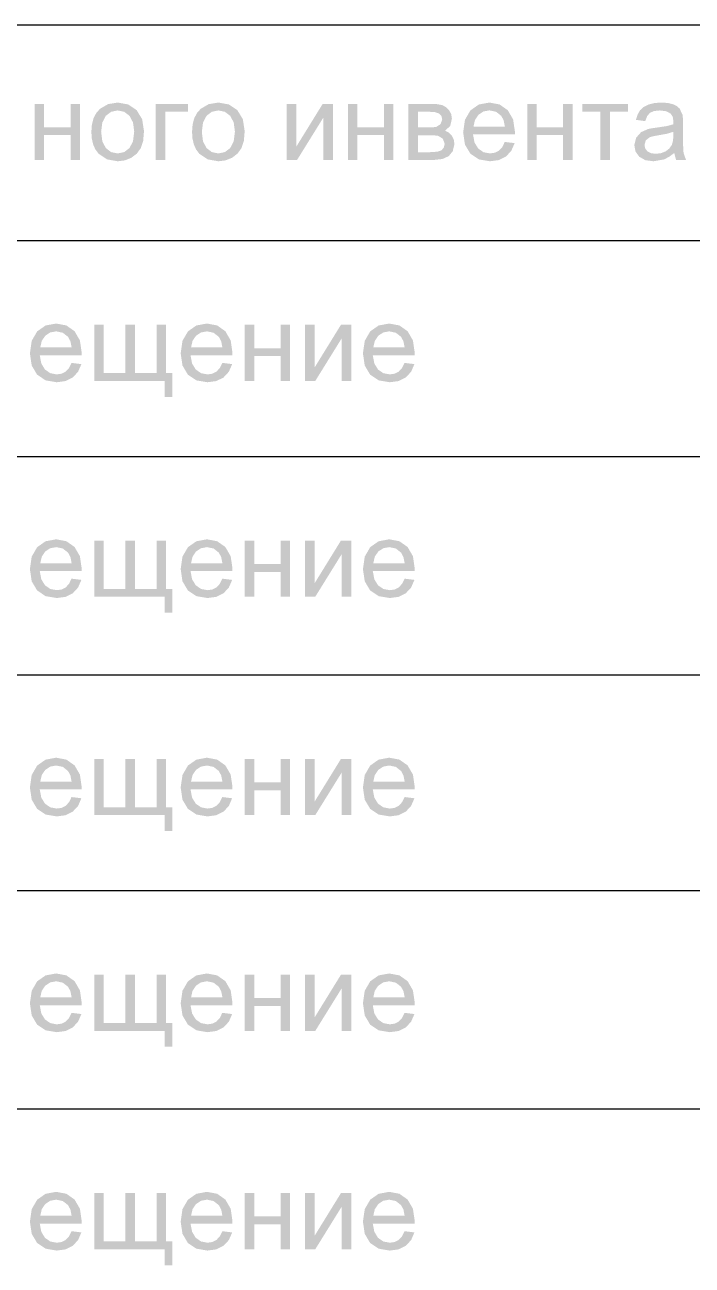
# Model space of a CAD drawing. Header units: millimetres. Extents: x 0 to 420, y 0 to 297.
# Drawn here: x 35.76 to 46.62, y 106.46 to 126.66 of the extents above; entities that cross this region are included whole.
import ezdxf

# ---------------------------------------------------------------- set-up
doc = ezdxf.new("R2010")
doc.units = ezdxf.units.MM
doc.layers.get('0').update_dxf_attribs({"linetype": 'CONTINUOUS'})

msp = doc.modelspace()

# ---------------------------------------------------------------- hatches: boundary and pattern name
at = {"true_color": 0x0000fb}
for points in [[(35.91742, 125.374466), (36.072312, 125.374466), (36.072312, 124.994127), (36.501709, 124.994127), (36.501709, 125.374466), (36.657151, 125.374466), (36.657151, 124.46), (36.501709, 124.46), (36.501709, 124.865694), (36.072312, 124.865694), (36.072312, 124.46), (35.91742, 124.46)], [(37.889837, 125.374466), (38.415696, 125.374466), (38.415696, 125.246584), (38.044728, 125.246584), (38.044728, 124.46), (37.889837, 124.46)], [(40.023145, 125.374466), (40.178036, 125.374466), (40.178036, 124.677178), (40.607984, 125.374466), (40.775002, 125.374466), (40.775002, 124.46), (40.620111, 124.46), (40.620111, 125.153428), (40.190163, 124.46), (40.023145, 124.46)], [(41.019356, 125.374466), (41.174248, 125.374466), (41.174248, 124.994127), (41.603644, 124.994127), (41.603644, 125.374466), (41.759087, 125.374466), (41.759087, 124.46), (41.603644, 124.46), (41.603644, 124.865694), (41.174248, 124.865694), (41.174248, 124.46), (41.019356, 124.46)], [(43.937037, 125.374466), (44.091928, 125.374466), (44.091928, 124.994127), (44.521325, 124.994127), (44.521325, 125.374466), (44.676768, 125.374466), (44.676768, 124.46), (44.521325, 124.46), (44.521325, 124.865694), (44.091928, 124.865694), (44.091928, 124.46), (43.937037, 124.46)], [(44.834797, 125.374466), (45.578387, 125.374466), (45.578387, 125.246584), (45.283487, 125.246584), (45.283487, 124.46), (45.129698, 124.46), (45.129698, 125.246584), (44.834797, 125.246584)], [(36.887124, 121.776132), (37.042567, 121.776132), (37.042567, 120.988997), (37.395345, 120.988997), (37.395345, 121.776132), (37.550236, 121.776132), (37.550236, 120.988997), (37.904668, 120.988997), (37.904668, 121.776132), (38.058457, 121.776132), (38.058457, 120.988997), (38.160983, 120.988997), (38.160983, 120.602595), (38.03255, 120.602595), (38.03255, 120.861666), (36.887124, 120.861666)], [(39.338105, 121.776132), (39.492997, 121.776132), (39.492997, 121.395794), (39.922393, 121.395794), (39.922393, 121.776132), (40.077836, 121.776132), (40.077836, 120.861666), (39.922393, 120.861666), (39.922393, 121.267361), (39.492997, 121.267361), (39.492997, 120.861666), (39.338105, 120.861666)], [(40.31965, 121.776132), (40.474542, 121.776132), (40.474542, 121.078845), (40.90449, 121.776132), (41.071508, 121.776132), (41.071508, 120.861666), (40.916617, 120.861666), (40.916617, 121.555095), (40.486669, 120.861666), (40.31965, 120.861666)], [(36.887124, 118.262466), (37.042567, 118.262466), (37.042567, 117.47533), (37.395345, 117.47533), (37.395345, 118.262466), (37.550236, 118.262466), (37.550236, 117.47533), (37.904668, 117.47533), (37.904668, 118.262466), (38.058457, 118.262466), (38.058457, 117.47533), (38.160983, 117.47533), (38.160983, 117.088928), (38.03255, 117.088928), (38.03255, 117.348), (36.887124, 117.348)], [(39.338105, 118.262466), (39.492997, 118.262466), (39.492997, 117.882127), (39.922393, 117.882127), (39.922393, 118.262466), (40.077836, 118.262466), (40.077836, 117.348), (39.922393, 117.348), (39.922393, 117.753694), (39.492997, 117.753694), (39.492997, 117.348), (39.338105, 117.348)], [(40.31965, 118.262466), (40.474542, 118.262466), (40.474542, 117.565178), (40.90449, 118.262466), (41.071508, 118.262466), (41.071508, 117.348), (40.916617, 117.348), (40.916617, 118.041428), (40.486669, 117.348), (40.31965, 117.348)], [(36.887124, 114.706466), (37.042567, 114.706466), (37.042567, 113.91933), (37.395345, 113.91933), (37.395345, 114.706466), (37.550236, 114.706466), (37.550236, 113.91933), (37.904668, 113.91933), (37.904668, 114.706466), (38.058457, 114.706466), (38.058457, 113.91933), (38.160983, 113.91933), (38.160983, 113.532928), (38.03255, 113.532928), (38.03255, 113.792), (36.887124, 113.792)], [(39.338105, 114.706466), (39.492997, 114.706466), (39.492997, 114.326127), (39.922393, 114.326127), (39.922393, 114.706466), (40.077836, 114.706466), (40.077836, 113.792), (39.922393, 113.792), (39.922393, 114.197694), (39.492997, 114.197694), (39.492997, 113.792), (39.338105, 113.792)], [(40.31965, 114.706466), (40.474542, 114.706466), (40.474542, 114.009178), (40.90449, 114.706466), (41.071508, 114.706466), (41.071508, 113.792), (40.916617, 113.792), (40.916617, 114.485428), (40.486669, 113.792), (40.31965, 113.792)], [(36.887124, 111.192799), (37.042567, 111.192799), (37.042567, 110.405664), (37.395345, 110.405664), (37.395345, 111.192799), (37.550236, 111.192799), (37.550236, 110.405664), (37.904668, 110.405664), (37.904668, 111.192799), (38.058457, 111.192799), (38.058457, 110.405664), (38.160983, 110.405664), (38.160983, 110.019262), (38.03255, 110.019262), (38.03255, 110.278333), (36.887124, 110.278333)], [(39.338105, 111.192799), (39.492997, 111.192799), (39.492997, 110.81246), (39.922393, 110.81246), (39.922393, 111.192799), (40.077836, 111.192799), (40.077836, 110.278333), (39.922393, 110.278333), (39.922393, 110.684027), (39.492997, 110.684027), (39.492997, 110.278333), (39.338105, 110.278333)], [(40.31965, 111.192799), (40.474542, 111.192799), (40.474542, 110.495512), (40.90449, 111.192799), (41.071508, 111.192799), (41.071508, 110.278333), (40.916617, 110.278333), (40.916617, 110.971762), (40.486669, 110.278333), (40.31965, 110.278333)], [(36.887124, 107.636799), (37.042567, 107.636799), (37.042567, 106.849664), (37.395345, 106.849664), (37.395345, 107.636799), (37.550236, 107.636799), (37.550236, 106.849664), (37.904668, 106.849664), (37.904668, 107.636799), (38.058457, 107.636799), (38.058457, 106.849664), (38.160983, 106.849664), (38.160983, 106.463262), (38.03255, 106.463262), (38.03255, 106.722333), (36.887124, 106.722333)], [(39.338105, 107.636799), (39.492997, 107.636799), (39.492997, 107.256461), (39.922393, 107.256461), (39.922393, 107.636799), (40.077836, 107.636799), (40.077836, 106.722333), (39.922393, 106.722333), (39.922393, 107.128027), (39.492997, 107.128027), (39.492997, 106.722333), (39.338105, 106.722333)], [(40.31965, 107.636799), (40.474542, 107.636799), (40.474542, 106.939512), (40.90449, 107.636799), (41.071508, 107.636799), (41.071508, 106.722333), (40.916617, 106.722333), (40.916617, 107.415762), (40.486669, 106.722333), (40.31965, 106.722333)]]:
    msp.add_hatch(color=0, dxfattribs=at).paths.add_polyline_path(points, flags=0)
h = msp.add_hatch(color=0, dxfattribs=at)
h.paths.add_polyline_path([(36.841088, 124.917508), (36.84989, 125.036252), (36.876366, 125.138614), (36.920618, 125.224544), (36.982751, 125.293988), (37.11332, 125.369918), (37.269934, 125.395412), (37.441431, 125.364406), (37.578614, 125.271388), (37.668187, 125.124145), (37.698228, 124.930186), (37.684999, 124.772263), (37.645311, 124.652374), (37.58013, 124.562663), (37.490971, 124.495277), (37.385207, 124.453109), (37.269934, 124.439053), (37.09637, 124.469715), (36.9596, 124.561974), (36.907596, 124.630394), (36.870578, 124.712456), (36.848444, 124.808161)], flags=0)
h.paths.add_polyline_path([(37.000389, 124.917508), (37.019475, 124.76365), (37.077008, 124.654027), (37.163342, 124.58857), (37.269934, 124.566935), (37.375836, 124.588846), (37.462308, 124.654578), (37.519634, 124.765373), (37.538927, 124.922469), (37.519565, 125.071366), (37.461757, 125.179335), (37.37494, 125.245068), (37.269934, 125.266979), (37.163342, 125.245137), (37.077008, 125.179887), (37.019475, 125.070608)], flags=0)
h = msp.add_hatch(color=0, dxfattribs=at)
h.paths.add_polyline_path([(38.480615, 124.917508), (38.489417, 125.036252), (38.515892, 125.138614), (38.560145, 125.224544), (38.622277, 125.293988), (38.752846, 125.369918), (38.90946, 125.395412), (39.080957, 125.364406), (39.218141, 125.271388), (39.307713, 125.124145), (39.337754, 124.930186), (39.324525, 124.772263), (39.284838, 124.652374), (39.219657, 124.562663), (39.130497, 124.495277), (39.024733, 124.453109), (38.90946, 124.439053), (38.735896, 124.469715), (38.599126, 124.561974), (38.547122, 124.630394), (38.510105, 124.712456), (38.48797, 124.808161)], flags=0)
h.paths.add_polyline_path([(38.639916, 124.917508), (38.659002, 124.76365), (38.716535, 124.654027), (38.802869, 124.58857), (38.90946, 124.566935), (39.015362, 124.588846), (39.101834, 124.654578), (39.159161, 124.765373), (39.178453, 124.922469), (39.159092, 125.071366), (39.101283, 125.179335), (39.014467, 125.245068), (38.90946, 125.266979), (38.802869, 125.245137), (38.716535, 125.179887), (38.659002, 125.070608)], flags=0)
h = msp.add_hatch(color=0, dxfattribs=at)
h.paths.add_polyline_path([(42.002004, 125.374466), (42.359191, 125.374466), (42.473775, 125.368816), (42.554873, 125.352417), (42.614542, 125.32148), (42.665116, 125.27194), (42.699842, 125.207516), (42.711418, 125.131931), (42.684408, 125.017278), (42.602829, 124.93625), (42.661671, 124.905313), (42.709764, 124.855772), (42.74201, 124.791142), (42.752759, 124.715763), (42.724992, 124.602351), (42.659604, 124.522838), (42.555975, 124.475709), (42.414313, 124.46), (42.002004, 124.46)], flags=0)
h.paths.add_polyline_path([(42.156895, 124.989717), (42.32226, 124.989717), (42.405356, 124.992198), (42.457859, 124.999639), (42.524556, 125.041532), (42.55377, 125.117048), (42.540955, 125.178233), (42.502507, 125.217921), (42.433054, 125.23928), (42.327221, 125.246584), (42.156895, 125.246584)], flags=0)
h.paths.add_polyline_path([(42.156895, 124.58733), (42.360845, 124.58733), (42.471708, 124.594841), (42.541644, 124.617647), (42.57892, 124.659402), (42.593458, 124.72348), (42.564795, 124.80506), (42.490932, 124.852465), (42.431263, 124.859906), (42.344309, 124.862387), (42.156895, 124.862387)], flags=0)
h = msp.add_hatch(color=0, dxfattribs=at)
h.paths.add_polyline_path([(43.572346, 124.754348), (43.73275, 124.734505), (43.678593, 124.60993), (43.59219, 124.516775), (43.475333, 124.458484), (43.330363, 124.439053), (43.150184, 124.469784), (43.011761, 124.562526), (42.923704, 124.711354), (42.894352, 124.909791), (42.923842, 125.114292), (43.012863, 125.26753), (43.149427, 125.363304), (43.321544, 125.395412), (43.488217, 125.364061), (43.621405, 125.270286), (43.708497, 125.120149), (43.737711, 124.919162), (43.736609, 124.877821), (43.054755, 124.877821), (43.080042, 124.744358), (43.139642, 124.646861), (43.225977, 124.586848), (43.330914, 124.566935), (43.409876, 124.578097), (43.476435, 124.611584), (43.530592, 124.66953)], flags=0)
h.paths.add_polyline_path([(43.063024, 125.005151), (43.574, 125.005151), (43.554087, 125.105955), (43.515571, 125.178233), (43.430133, 125.245481), (43.323197, 125.268081), (43.22515, 125.250029), (43.144052, 125.196423), (43.087415, 125.112569)], flags=0)
h = msp.add_hatch(color=0, dxfattribs=at)
h.paths.add_polyline_path([(46.330861, 124.572999), (46.24625, 124.510229), (46.164945, 124.46937), (45.994069, 124.439053), (45.860468, 124.457381), (45.762007, 124.512916), (45.701511, 124.596839), (45.681529, 124.701432), (45.711846, 124.823802), (45.791773, 124.913098), (45.903669, 124.96381), (45.960789, 124.975386), (46.041473, 124.986961), (46.203944, 125.011421), (46.317632, 125.040429), (46.318734, 125.081219), (46.307641, 125.161559), (46.274637, 125.214613), (46.200705, 125.253818), (46.098248, 125.266979), (46.00275, 125.257195), (45.936191, 125.228394), (45.89106, 125.175477), (45.859572, 125.092795), (45.707988, 125.113741), (45.735273, 125.201797), (45.775787, 125.270837), (45.833596, 125.323685), (45.912489, 125.36289), (46.009227, 125.387213), (46.120848, 125.395412), (46.226681, 125.388453), (46.311017, 125.367851), (46.374269, 125.336432), (46.418504, 125.298398), (46.467011, 125.193116), (46.47273, 125.137374), (46.474728, 125.0498), (46.474728, 124.843094), (46.475348, 124.744797), (46.477209, 124.666499), (46.480309, 124.608147), (46.48465, 124.569691), (46.523786, 124.46), (46.361729, 124.46)], flags=0)
h.paths.add_polyline_path([(46.317632, 124.919162), (46.212212, 124.887054), (46.064624, 124.860733), (45.983044, 124.84585), (45.929576, 124.829314), (45.868391, 124.779153), (45.846894, 124.70529), (45.858538, 124.648584), (45.893747, 124.602213), (45.951212, 124.571207), (46.031, 124.560872), (46.115611, 124.570518), (46.190301, 124.600008), (46.250659, 124.646241), (46.292827, 124.706944), (46.311431, 124.772263), (46.317632, 124.862387)], flags=0)
h = msp.add_hatch(color=0, dxfattribs=at)
h.paths.add_polyline_path([(36.518576, 121.156015), (36.678979, 121.136171), (36.624822, 121.011597), (36.538419, 120.918441), (36.421562, 120.86015), (36.276592, 120.84072), (36.096414, 120.87145), (35.95799, 120.964192), (35.869933, 121.11302), (35.840581, 121.311458), (35.870071, 121.515959), (35.959092, 121.669197), (36.095656, 121.76497), (36.267773, 121.797079), (36.434446, 121.765728), (36.567634, 121.671953), (36.654726, 121.521815), (36.68394, 121.320829), (36.682838, 121.279487), (36.000984, 121.279487), (36.026271, 121.146024), (36.085872, 121.048528), (36.172206, 120.988515), (36.277143, 120.968602), (36.356105, 120.979764), (36.422664, 121.01325), (36.476821, 121.071197)], flags=0)
h.paths.add_polyline_path([(36.009253, 121.406818), (36.520229, 121.406818), (36.500317, 121.507622), (36.4618, 121.5799), (36.376362, 121.647148), (36.269426, 121.669748), (36.171379, 121.651695), (36.090281, 121.59809), (36.033644, 121.514236)], flags=0)
h = msp.add_hatch(color=0, dxfattribs=at)
h.paths.add_polyline_path([(38.973415, 121.156015), (39.133818, 121.136171), (39.079662, 121.011597), (38.993259, 120.918441), (38.876401, 120.86015), (38.731431, 120.84072), (38.551253, 120.87145), (38.412829, 120.964192), (38.324772, 121.11302), (38.29542, 121.311458), (38.32491, 121.515959), (38.413931, 121.669197), (38.550495, 121.76497), (38.722612, 121.797079), (38.889286, 121.765728), (39.022473, 121.671953), (39.109565, 121.521815), (39.138779, 121.320829), (39.137677, 121.279487), (38.455824, 121.279487), (38.481111, 121.146024), (38.540711, 121.048528), (38.627045, 120.988515), (38.731983, 120.968602), (38.810944, 120.979764), (38.877503, 121.01325), (38.93166, 121.071197)], flags=0)
h.paths.add_polyline_path([(38.464092, 121.406818), (38.975068, 121.406818), (38.955156, 121.507622), (38.91664, 121.5799), (38.831201, 121.647148), (38.724266, 121.669748), (38.626218, 121.651695), (38.545121, 121.59809), (38.488483, 121.514236)], flags=0)
h = msp.add_hatch(color=0, dxfattribs=at)
h.paths.add_polyline_path([(41.94094, 121.156015), (42.101344, 121.136171), (42.047187, 121.011597), (41.960784, 120.918441), (41.843926, 120.86015), (41.698956, 120.84072), (41.518778, 120.87145), (41.380354, 120.964192), (41.292297, 121.11302), (41.262945, 121.311458), (41.292435, 121.515959), (41.381456, 121.669197), (41.51802, 121.76497), (41.690137, 121.797079), (41.856811, 121.765728), (41.989998, 121.671953), (42.07709, 121.521815), (42.106304, 121.320829), (42.105202, 121.279487), (41.423349, 121.279487), (41.448636, 121.146024), (41.508236, 121.048528), (41.59457, 120.988515), (41.699508, 120.968602), (41.778469, 120.979764), (41.845028, 121.01325), (41.899185, 121.071197)], flags=0)
h.paths.add_polyline_path([(41.431617, 121.406818), (41.942594, 121.406818), (41.922681, 121.507622), (41.884165, 121.5799), (41.798726, 121.647148), (41.691791, 121.669748), (41.593743, 121.651695), (41.512646, 121.59809), (41.456008, 121.514236)], flags=0)
h = msp.add_hatch(color=0, dxfattribs=at)
h.paths.add_polyline_path([(36.518576, 117.642348), (36.678979, 117.622505), (36.624822, 117.49793), (36.538419, 117.404775), (36.421562, 117.346484), (36.276592, 117.327053), (36.096414, 117.357784), (35.95799, 117.450526), (35.869933, 117.599354), (35.840581, 117.797791), (35.870071, 118.002292), (35.959092, 118.15553), (36.095656, 118.251304), (36.267773, 118.283412), (36.434446, 118.252061), (36.567634, 118.158286), (36.654726, 118.008149), (36.68394, 117.807162), (36.682838, 117.765821), (36.000984, 117.765821), (36.026271, 117.632358), (36.085872, 117.534862), (36.172206, 117.474848), (36.277143, 117.454935), (36.356105, 117.466097), (36.422664, 117.499584), (36.476821, 117.55753)], flags=0)
h.paths.add_polyline_path([(36.009253, 117.893151), (36.520229, 117.893151), (36.500317, 117.993955), (36.4618, 118.066233), (36.376362, 118.133481), (36.269426, 118.156081), (36.171379, 118.138029), (36.090281, 118.084423), (36.033644, 118.00057)], flags=0)
h = msp.add_hatch(color=0, dxfattribs=at)
h.paths.add_polyline_path([(38.973415, 117.642348), (39.133818, 117.622505), (39.079662, 117.49793), (38.993259, 117.404775), (38.876401, 117.346484), (38.731431, 117.327053), (38.551253, 117.357784), (38.412829, 117.450526), (38.324772, 117.599354), (38.29542, 117.797791), (38.32491, 118.002292), (38.413931, 118.15553), (38.550495, 118.251304), (38.722612, 118.283412), (38.889286, 118.252061), (39.022473, 118.158286), (39.109565, 118.008149), (39.138779, 117.807162), (39.137677, 117.765821), (38.455824, 117.765821), (38.481111, 117.632358), (38.540711, 117.534862), (38.627045, 117.474848), (38.731983, 117.454935), (38.810944, 117.466097), (38.877503, 117.499584), (38.93166, 117.55753)], flags=0)
h.paths.add_polyline_path([(38.464092, 117.893151), (38.975068, 117.893151), (38.955156, 117.993955), (38.91664, 118.066233), (38.831201, 118.133481), (38.724266, 118.156081), (38.626218, 118.138029), (38.545121, 118.084423), (38.488483, 118.00057)], flags=0)
h = msp.add_hatch(color=0, dxfattribs=at)
h.paths.add_polyline_path([(41.94094, 117.642348), (42.101344, 117.622505), (42.047187, 117.49793), (41.960784, 117.404775), (41.843926, 117.346484), (41.698956, 117.327053), (41.518778, 117.357784), (41.380354, 117.450526), (41.292297, 117.599354), (41.262945, 117.797791), (41.292435, 118.002292), (41.381456, 118.15553), (41.51802, 118.251304), (41.690137, 118.283412), (41.856811, 118.252061), (41.989998, 118.158286), (42.07709, 118.008149), (42.106304, 117.807162), (42.105202, 117.765821), (41.423349, 117.765821), (41.448636, 117.632358), (41.508236, 117.534862), (41.59457, 117.474848), (41.699508, 117.454935), (41.778469, 117.466097), (41.845028, 117.499584), (41.899185, 117.55753)], flags=0)
h.paths.add_polyline_path([(41.431617, 117.893151), (41.942594, 117.893151), (41.922681, 117.993955), (41.884165, 118.066233), (41.798726, 118.133481), (41.691791, 118.156081), (41.593743, 118.138029), (41.512646, 118.084423), (41.456008, 118.00057)], flags=0)
h = msp.add_hatch(color=0, dxfattribs=at)
h.paths.add_polyline_path([(36.518576, 114.086349), (36.678979, 114.066505), (36.624822, 113.94193), (36.538419, 113.848775), (36.421562, 113.790484), (36.276592, 113.771053), (36.096414, 113.801784), (35.95799, 113.894526), (35.869933, 114.043354), (35.840581, 114.241791), (35.870071, 114.446292), (35.959092, 114.59953), (36.095656, 114.695304), (36.267773, 114.727412), (36.434446, 114.696062), (36.567634, 114.602286), (36.654726, 114.452149), (36.68394, 114.251162), (36.682838, 114.209821), (36.000984, 114.209821), (36.026271, 114.076358), (36.085872, 113.978862), (36.172206, 113.918848), (36.277143, 113.898935), (36.356105, 113.910097), (36.422664, 113.943584), (36.476821, 114.00153)], flags=0)
h.paths.add_polyline_path([(36.009253, 114.337151), (36.520229, 114.337151), (36.500317, 114.437955), (36.4618, 114.510233), (36.376362, 114.577481), (36.269426, 114.600081), (36.171379, 114.582029), (36.090281, 114.528423), (36.033644, 114.44457)], flags=0)
h = msp.add_hatch(color=0, dxfattribs=at)
h.paths.add_polyline_path([(38.973415, 114.086349), (39.133818, 114.066505), (39.079662, 113.94193), (38.993259, 113.848775), (38.876401, 113.790484), (38.731431, 113.771053), (38.551253, 113.801784), (38.412829, 113.894526), (38.324772, 114.043354), (38.29542, 114.241791), (38.32491, 114.446292), (38.413931, 114.59953), (38.550495, 114.695304), (38.722612, 114.727412), (38.889286, 114.696062), (39.022473, 114.602286), (39.109565, 114.452149), (39.138779, 114.251162), (39.137677, 114.209821), (38.455824, 114.209821), (38.481111, 114.076358), (38.540711, 113.978862), (38.627045, 113.918848), (38.731983, 113.898935), (38.810944, 113.910097), (38.877503, 113.943584), (38.93166, 114.00153)], flags=0)
h.paths.add_polyline_path([(38.464092, 114.337151), (38.975068, 114.337151), (38.955156, 114.437955), (38.91664, 114.510233), (38.831201, 114.577481), (38.724266, 114.600081), (38.626218, 114.582029), (38.545121, 114.528423), (38.488483, 114.44457)], flags=0)
h = msp.add_hatch(color=0, dxfattribs=at)
h.paths.add_polyline_path([(41.94094, 114.086349), (42.101344, 114.066505), (42.047187, 113.94193), (41.960784, 113.848775), (41.843926, 113.790484), (41.698956, 113.771053), (41.518778, 113.801784), (41.380354, 113.894526), (41.292297, 114.043354), (41.262945, 114.241791), (41.292435, 114.446292), (41.381456, 114.59953), (41.51802, 114.695304), (41.690137, 114.727412), (41.856811, 114.696062), (41.989998, 114.602286), (42.07709, 114.452149), (42.106304, 114.251162), (42.105202, 114.209821), (41.423349, 114.209821), (41.448636, 114.076358), (41.508236, 113.978862), (41.59457, 113.918848), (41.699508, 113.898935), (41.778469, 113.910097), (41.845028, 113.943584), (41.899185, 114.00153)], flags=0)
h.paths.add_polyline_path([(41.431617, 114.337151), (41.942594, 114.337151), (41.922681, 114.437955), (41.884165, 114.510233), (41.798726, 114.577481), (41.691791, 114.600081), (41.593743, 114.582029), (41.512646, 114.528423), (41.456008, 114.44457)], flags=0)
h = msp.add_hatch(color=0, dxfattribs=at)
h.paths.add_polyline_path([(36.518576, 110.572682), (36.678979, 110.552838), (36.624822, 110.428263), (36.538419, 110.335108), (36.421562, 110.276817), (36.276592, 110.257387), (36.096414, 110.288117), (35.95799, 110.380859), (35.869933, 110.529687), (35.840581, 110.728125), (35.870071, 110.932625), (35.959092, 111.085863), (36.095656, 111.181637), (36.267773, 111.213745), (36.434446, 111.182395), (36.567634, 111.088619), (36.654726, 110.938482), (36.68394, 110.737495), (36.682838, 110.696154), (36.000984, 110.696154), (36.026271, 110.562691), (36.085872, 110.465195), (36.172206, 110.405181), (36.277143, 110.385269), (36.356105, 110.396431), (36.422664, 110.429917), (36.476821, 110.487864)], flags=0)
h.paths.add_polyline_path([(36.009253, 110.823485), (36.520229, 110.823485), (36.500317, 110.924288), (36.4618, 110.996566), (36.376362, 111.063815), (36.269426, 111.086414), (36.171379, 111.068362), (36.090281, 111.014757), (36.033644, 110.930903)], flags=0)
h = msp.add_hatch(color=0, dxfattribs=at)
h.paths.add_polyline_path([(38.973415, 110.572682), (39.133818, 110.552838), (39.079662, 110.428263), (38.993259, 110.335108), (38.876401, 110.276817), (38.731431, 110.257387), (38.551253, 110.288117), (38.412829, 110.380859), (38.324772, 110.529687), (38.29542, 110.728125), (38.32491, 110.932625), (38.413931, 111.085863), (38.550495, 111.181637), (38.722612, 111.213745), (38.889286, 111.182395), (39.022473, 111.088619), (39.109565, 110.938482), (39.138779, 110.737495), (39.137677, 110.696154), (38.455824, 110.696154), (38.481111, 110.562691), (38.540711, 110.465195), (38.627045, 110.405181), (38.731983, 110.385269), (38.810944, 110.396431), (38.877503, 110.429917), (38.93166, 110.487864)], flags=0)
h.paths.add_polyline_path([(38.464092, 110.823485), (38.975068, 110.823485), (38.955156, 110.924288), (38.91664, 110.996566), (38.831201, 111.063815), (38.724266, 111.086414), (38.626218, 111.068362), (38.545121, 111.014757), (38.488483, 110.930903)], flags=0)
h = msp.add_hatch(color=0, dxfattribs=at)
h.paths.add_polyline_path([(41.94094, 110.572682), (42.101344, 110.552838), (42.047187, 110.428263), (41.960784, 110.335108), (41.843926, 110.276817), (41.698956, 110.257387), (41.518778, 110.288117), (41.380354, 110.380859), (41.292297, 110.529687), (41.262945, 110.728125), (41.292435, 110.932625), (41.381456, 111.085863), (41.51802, 111.181637), (41.690137, 111.213745), (41.856811, 111.182395), (41.989998, 111.088619), (42.07709, 110.938482), (42.106304, 110.737495), (42.105202, 110.696154), (41.423349, 110.696154), (41.448636, 110.562691), (41.508236, 110.465195), (41.59457, 110.405181), (41.699508, 110.385269), (41.778469, 110.396431), (41.845028, 110.429917), (41.899185, 110.487864)], flags=0)
h.paths.add_polyline_path([(41.431617, 110.823485), (41.942594, 110.823485), (41.922681, 110.924288), (41.884165, 110.996566), (41.798726, 111.063815), (41.691791, 111.086414), (41.593743, 111.068362), (41.512646, 111.014757), (41.456008, 110.930903)], flags=0)
h = msp.add_hatch(color=0, dxfattribs=at)
h.paths.add_polyline_path([(36.518576, 107.016682), (36.678979, 106.996838), (36.624822, 106.872263), (36.538419, 106.779108), (36.421562, 106.720817), (36.276592, 106.701387), (36.096414, 106.732117), (35.95799, 106.824859), (35.869933, 106.973687), (35.840581, 107.172125), (35.870071, 107.376625), (35.959092, 107.529863), (36.095656, 107.625637), (36.267773, 107.657745), (36.434446, 107.626395), (36.567634, 107.532619), (36.654726, 107.382482), (36.68394, 107.181495), (36.682838, 107.140154), (36.000984, 107.140154), (36.026271, 107.006691), (36.085872, 106.909195), (36.172206, 106.849181), (36.277143, 106.829269), (36.356105, 106.840431), (36.422664, 106.873917), (36.476821, 106.931864)], flags=0)
h.paths.add_polyline_path([(36.009253, 107.267485), (36.520229, 107.267485), (36.500317, 107.368288), (36.4618, 107.440566), (36.376362, 107.507815), (36.269426, 107.530415), (36.171379, 107.512362), (36.090281, 107.458757), (36.033644, 107.374903)], flags=0)
h = msp.add_hatch(color=0, dxfattribs=at)
h.paths.add_polyline_path([(38.973415, 107.016682), (39.133818, 106.996838), (39.079662, 106.872263), (38.993259, 106.779108), (38.876401, 106.720817), (38.731431, 106.701387), (38.551253, 106.732117), (38.412829, 106.824859), (38.324772, 106.973687), (38.29542, 107.172125), (38.32491, 107.376625), (38.413931, 107.529863), (38.550495, 107.625637), (38.722612, 107.657745), (38.889286, 107.626395), (39.022473, 107.532619), (39.109565, 107.382482), (39.138779, 107.181495), (39.137677, 107.140154), (38.455824, 107.140154), (38.481111, 107.006691), (38.540711, 106.909195), (38.627045, 106.849181), (38.731983, 106.829269), (38.810944, 106.840431), (38.877503, 106.873917), (38.93166, 106.931864)], flags=0)
h.paths.add_polyline_path([(38.464092, 107.267485), (38.975068, 107.267485), (38.955156, 107.368288), (38.91664, 107.440566), (38.831201, 107.507815), (38.724266, 107.530415), (38.626218, 107.512362), (38.545121, 107.458757), (38.488483, 107.374903)], flags=0)
h = msp.add_hatch(color=0, dxfattribs=at)
h.paths.add_polyline_path([(41.94094, 107.016682), (42.101344, 106.996838), (42.047187, 106.872263), (41.960784, 106.779108), (41.843926, 106.720817), (41.698956, 106.701387), (41.518778, 106.732117), (41.380354, 106.824859), (41.292297, 106.973687), (41.262945, 107.172125), (41.292435, 107.376625), (41.381456, 107.529863), (41.51802, 107.625637), (41.690137, 107.657745), (41.856811, 107.626395), (41.989998, 107.532619), (42.07709, 107.382482), (42.106304, 107.181495), (42.105202, 107.140154), (41.423349, 107.140154), (41.448636, 107.006691), (41.508236, 106.909195), (41.59457, 106.849181), (41.699508, 106.829269), (41.778469, 106.840431), (41.845028, 106.873917), (41.899185, 106.931864)], flags=0)
h.paths.add_polyline_path([(41.431617, 107.267485), (41.942594, 107.267485), (41.922681, 107.368288), (41.884165, 107.440566), (41.798726, 107.507815), (41.691791, 107.530415), (41.593743, 107.512362), (41.512646, 107.458757), (41.456008, 107.374903)], flags=0)

# ---------------------------------------------------------------- linework, layer by layer
at = {"color": 0, "true_color": 0x000007}
for points in [[(12.022668, 126.661333), (86.106001, 126.661333)], [(12.022668, 123.147666), (86.106001, 123.147666)], [(12.022668, 119.634), (86.106001, 119.634)], [(12.022668, 116.078), (86.106001, 116.078)], [(12.022668, 112.564333), (86.106001, 112.564333)], [(12.022668, 109.008333), (86.106001, 109.008333)]]:
    msp.add_lwpolyline(points, dxfattribs=at)

doc.saveas('drawing.dxf')
